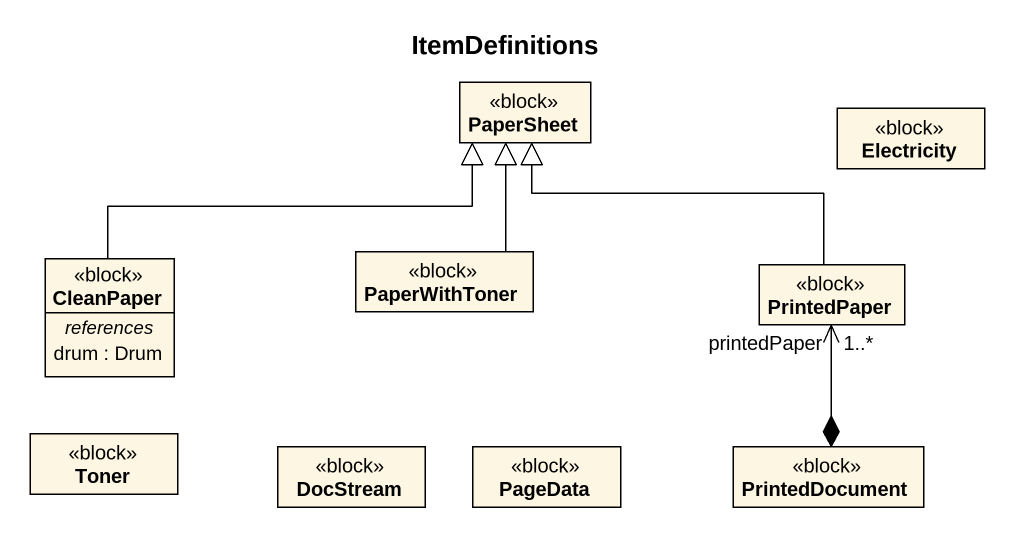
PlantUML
@startuml
title ItemDefinitions
hide circle
hide empty members
class PaperSheet <<block>>
class Electricity <<block>>
class CleanPaper <<block>> {
  -- references --
  drum : Drum
}
class PaperWithToner <<block>>
class PrintedPaper <<block>>
class Toner <<block>>
class DocStream <<block>>
class PageData <<block>>
class PrintedDocument <<block>>
CleanPaper -right-|> PaperSheet
PaperWithToner -up-|> PaperSheet
PrintedPaper -left-|> PaperSheet
PrintedDocument *-up-> "printedPaper\n1..*" PrintedPaper
@enduml
